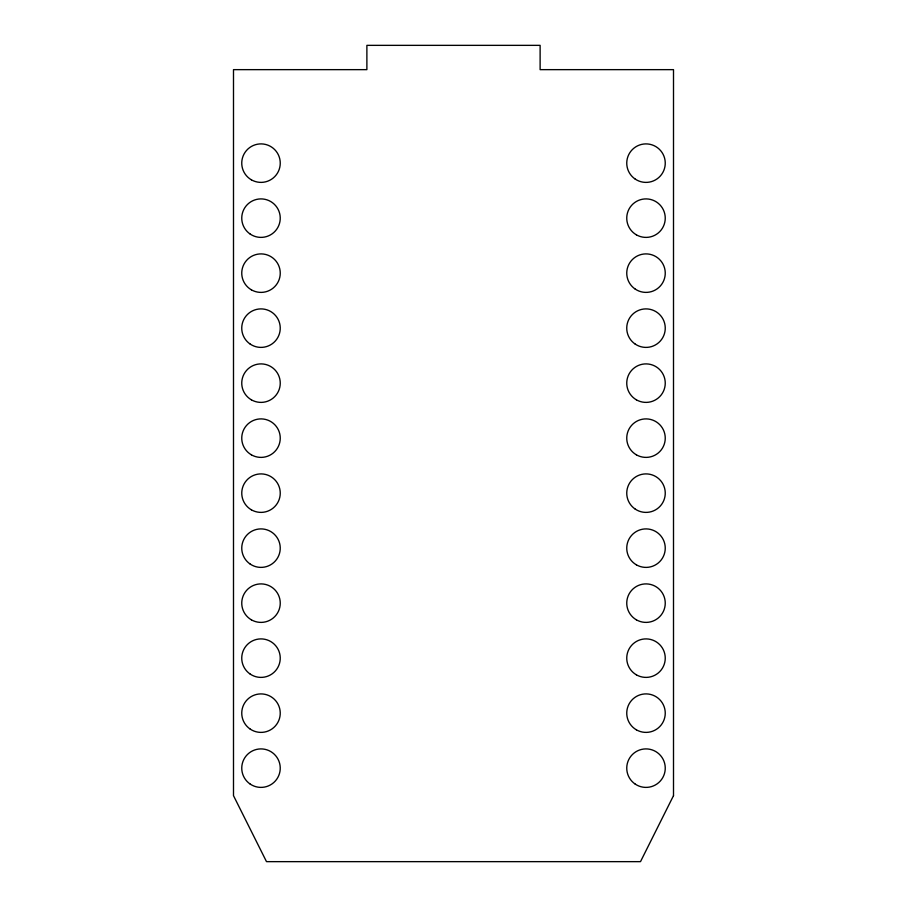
<?xml version="1.0" encoding="UTF-8"?>
<svg xmlns="http://www.w3.org/2000/svg" width="907" height="907" viewBox="0 0 907 907"><rect width="100%" height="100%" fill="white"/><g stroke="black" fill="none" stroke-linecap="round" stroke-linejoin="round"><path stroke-width="1.36" d="M673.504 795.654L640.501 861.65L266.499 861.65L233.496 795.654L233.496 69.646L366.882 69.646L366.882 45.35L540.119 45.35L540.119 69.646L673.504 69.646L673.504 795.654M635.206 784.09A19.251 19.251 0 0 0 665.205 769.521A19.251 19.251 0 0 0 637.587 750.837A19.251 19.251 0 0 0 635.206 784.09M636.374 729.818A19.251 19.251 0 0 0 665.25 713.151A19.251 19.251 0 0 0 636.374 696.474A19.251 19.251 0 0 0 636.374 729.818M636.374 674.819A19.251 19.251 0 0 0 665.25 658.153A19.251 19.251 0 0 0 636.374 641.476A19.251 19.251 0 0 0 636.374 674.819M636.374 619.821A19.251 19.251 0 0 0 665.25 603.144A19.251 19.251 0 0 0 636.374 586.478A19.251 19.251 0 0 0 636.374 619.821M636.374 564.823A19.251 19.251 0 0 0 665.25 548.145A19.251 19.251 0 0 0 636.374 531.479A19.251 19.251 0 0 0 636.374 564.823M635.206 509.088A19.251 19.251 0 0 0 665.205 494.519A19.251 19.251 0 0 0 637.587 475.835A19.251 19.251 0 0 0 635.206 509.088M636.374 454.815A19.251 19.251 0 0 0 665.25 438.149A19.251 19.251 0 0 0 636.374 421.472A19.251 19.251 0 0 0 636.374 454.815M636.374 399.817A19.251 19.251 0 0 0 665.25 383.151A19.251 19.251 0 0 0 636.374 366.473A19.251 19.251 0 0 0 636.374 399.817M635.206 344.093A19.251 19.251 0 0 0 665.205 329.524A19.251 19.251 0 0 0 637.587 310.829A19.251 19.251 0 0 0 635.206 344.093M635.206 289.084A19.251 19.251 0 0 0 665.205 274.515A19.251 19.251 0 0 0 637.587 255.831A19.251 19.251 0 0 0 635.206 289.084M636.374 234.822A19.251 19.251 0 0 0 665.25 218.145A19.251 19.251 0 0 0 636.374 201.479A19.251 19.251 0 0 0 636.374 234.822M251.375 179.813A19.251 19.251 0 0 0 280.252 163.147A19.251 19.251 0 0 0 251.375 146.469A19.251 19.251 0 0 0 251.375 179.813M250.207 234.085A19.251 19.251 0 0 0 280.195 219.517A19.251 19.251 0 0 0 252.588 200.832A19.251 19.251 0 0 0 250.207 234.085M251.375 289.821A19.251 19.251 0 0 0 280.252 273.143A19.251 19.251 0 0 0 251.375 256.477A19.251 19.251 0 0 0 251.375 289.821M250.207 344.093A19.251 19.251 0 0 0 280.195 329.524A19.251 19.251 0 0 0 252.588 310.829A19.251 19.251 0 0 0 250.207 344.093M251.375 399.817A19.251 19.251 0 0 0 280.252 383.151A19.251 19.251 0 0 0 251.375 366.473A19.251 19.251 0 0 0 251.375 399.817M251.375 454.815A19.251 19.251 0 0 0 280.252 438.149A19.251 19.251 0 0 0 251.375 421.472A19.251 19.251 0 0 0 251.375 454.815M251.375 509.813A19.251 19.251 0 0 0 280.252 493.147A19.251 19.251 0 0 0 251.375 476.481A19.251 19.251 0 0 0 251.375 509.813M250.207 564.086A19.251 19.251 0 0 0 280.195 549.517A19.251 19.251 0 0 0 252.588 530.833A19.251 19.251 0 0 0 250.207 564.086M251.375 619.821A19.251 19.251 0 0 0 280.252 603.144A19.251 19.251 0 0 0 251.375 586.478A19.251 19.251 0 0 0 251.375 619.821M250.207 674.094A19.251 19.251 0 0 0 280.195 659.525A19.251 19.251 0 0 0 252.588 640.83A19.251 19.251 0 0 0 250.207 674.094M250.207 729.092A19.251 19.251 0 0 0 280.195 714.523A19.251 19.251 0 0 0 252.588 695.839A19.251 19.251 0 0 0 250.207 729.092M250.207 784.09A19.251 19.251 0 0 0 280.195 769.521A19.251 19.251 0 0 0 252.588 750.837A19.251 19.251 0 0 0 250.207 784.09M635.206 179.087A19.251 19.251 0 0 0 665.205 164.518A19.251 19.251 0 0 0 637.587 145.834A19.251 19.251 0 0 0 635.206 179.087"/></g></svg>
